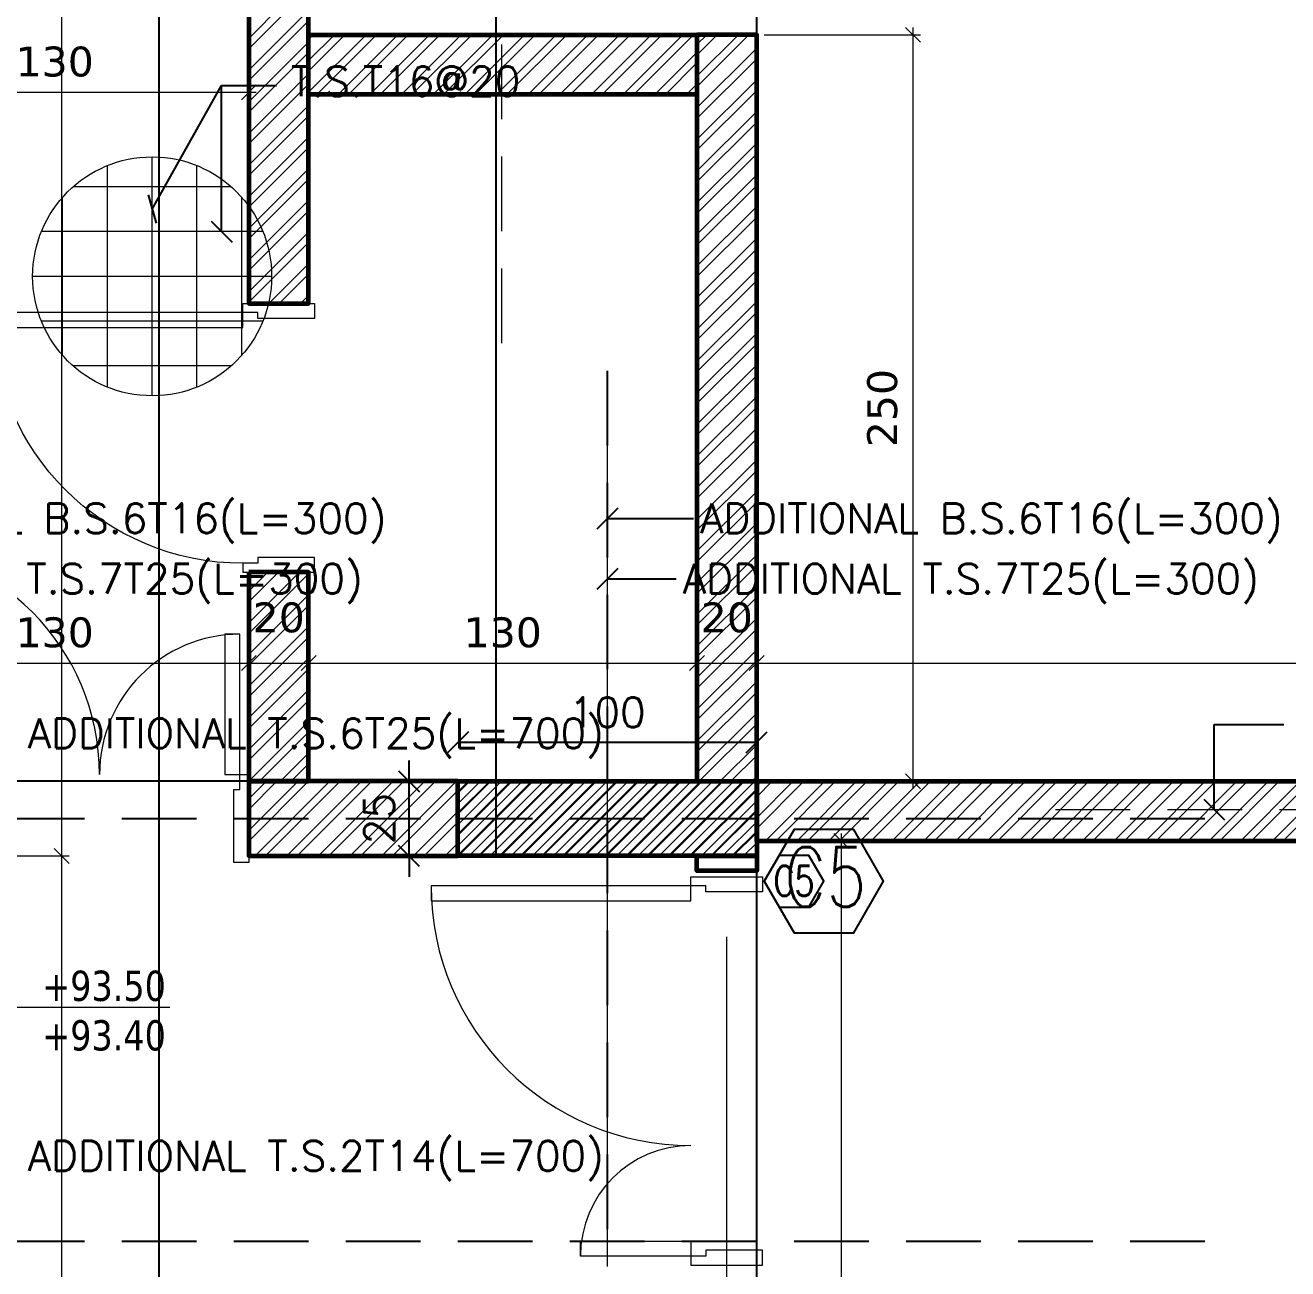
# Model space of a CAD drawing. Header units: inches. Extents: x -48 to 777, y -156 to 510.
# Drawn here: x 597.728 to 601.955, y 146.926 to 151.09 of the extents above; entities that cross this region are included whole.
import ezdxf
from ezdxf.enums import TextEntityAlignment as Align

# ---------------------------------------------------------------- set-up
doc = ezdxf.new("R2010")
doc.units = ezdxf.units.IN
doc.header["$MEASUREMENT"] = 0
doc.set_wipeout_variables(frame=1)
for name, pattern in [('ACAD_ISO10W100', [18, 12, -3, 0, -3]), ('HIDDEN', [0.375, 0.25, -0.125]), ('NUHA', [1.45, 0.75, -0.25, 0.2, -0.25])]:
    doc.linetypes.add(name, pattern=pattern)
doc.layers.get('Defpoints').update_dxf_attribs({"lineweight": 5})
for name, color, linetype, lineweight in [('A-AXIS ST', 251, 'ACAD_ISO10W100', 5), ('A-DIM', 9, 'Continuous', 5), ('A-DOORS', 38, 'Continuous', 20), ('A-LEVELS', 139, 'Continuous', 20), ('A-LIMIT LOT', 235, 'ACAD_ISO10W100', 20), ('A-PILLARS', 1, 'Continuous', 60), ('A-SIGNS1', 20, 'Continuous', 15), ('A-SIGNS2', 30, 'Continuous', 15), ('A-TEXT', 50, 'Continuous', 15), ('A-WALLS', 7, 'Continuous', 60), ('H-PILLARS', 61, 'Continuous', 5), ('H-WALLS', 51, 'Continuous', 5), ('str-col-dimension', 6, 'Continuous', 50), ('str-raft-bottom', 1, 'Continuous', 5), ('str-raft-top', 1, 'Continuous', 5)]:
    doc.layers.add(name, color=color, linetype=linetype, lineweight=lineweight)
doc.layers.add('HH-DARK GREY', color=7, linetype='Continuous', lineweight=5, true_color=0x404040)
for name, color, linetype in [('pts pc', 7, 'Continuous'), ('Str-Axes', 8, 'Continuous'), ('str-col-hatch', 8, 'Continuous'), ('str-COL-TAG-100', 1, 'Continuous'), ('str-COL-TAG-50', 7, 'Continuous'), ('str-columns', 3, 'Continuous'), ('str-slab-bottom-reinf.', 1, 'Continuous'), ('str-slab-top', 1, 'Continuous'), ('str-walls', 5, 'Continuous')]:
    doc.layers.add(name, color=color, linetype=linetype)
doc.styles.add('ROMAN', font='ROMANS.SHX')
doc.styles.add('ROMAND', font='verdana.ttf')
doc.styles.add('ROMANS', font='romans__.ttf', dxfattribs={"height": 0.14})
doc.dimstyles.new('M-1.50', dxfattribs={"dimtxt": 0.1, "dimasz": 0.05, "dimexe": 0.025, "dimexo": 0.025, "dimgap": 0.05, "dimtad": 1, "dimlfac": 100, "dimrnd": 0.5, "dimzin": 9, "dimdsep": 46, "dimtxsty": 'ROMAND', "dimblk": 'OBLIQUE', "dimcen": 1, "dimdle": 0.025, "dimclrd": 256, "dimclre": 256, "dimclrt": 2, "dimadec": 0, "dimazin": 0, "dimtfac": 0.666667, "dimtmove": 2, "dimatfit": 3, "dimfxl": 0.04, "dimtolj": 1, "dimtzin": 5, "dimlwd": -1, "dimlwe": -1, "dimarcsym": 0})
doc.dimstyles.new('structure', dxfattribs={"dimtxt": 0.1, "dimasz": 0.07, "dimexe": 0.18, "dimexo": 1, "dimgap": 0.05, "dimtad": 1, "dimdec": 1, "dimlfac": 100, "dimrnd": 0.5, "dimdsep": 46, "dimtxsty": 'ROMAN', "dimblk1": 'OBLIQUE', "dimblk2": 'OBLIQUE', "dimsah": 1, "dimcen": 0.009, "dimse1": 1, "dimse2": 1, "dimclrd": 4, "dimclre": 9, "dimclrt": 1, "dimadec": 0, "dimazin": 0, "dimtfac": 0.066667, "dimtdec": 1, "dimtix": 1, "dimtmove": 2, "dimatfit": 3, "dimldrblk": 'OBLIQUE', "dimfxl": 0.18, "dimtolj": 1, "dimarcsym": 0})

# ---------------------------------------------------------------- blocks, each defined once
blk = doc.blocks.new('LOT 688  TOPOGRAPHIC PLAN')
at = {"layer": 'A-LEVELS', "linetype": 'Continuous'}
blk.add_lwpolyline([(-315992.89106, -27910.43137), (-315991.66476, -27909.84763), (-315991.00958, -27909.60551), (-315990.33388, -27909.42882), (-315989.65288, -27909.35354), (-315988.98183, -27909.41563), (-315988.31614, -27909.56079), (-315987.97166, -27909.58652), (-315987.6217, -27909.573), (-315986.92076, -27909.43586), (-315986.24408, -27909.1647), (-315985.62245, -27908.77482), (-315985.08664, -27908.28156), (-315984.66214, -27907.70748), (-315983.99229, -27907.54002), (-315982.70884, -27907.13172), (-315981.3889, -27906.79452), (-315980.05951, -27906.48626), (-315978.74737, -27906.12897), (-315978.10784, -27905.9037), (-315977.48306, -27905.63696)], dxfattribs=at)
at = {"layer": 'pts pc', "linetype": 'Continuous'}
for points in [[(-315977.39512, -27906.34576), (-315978.1059, -27907.04896)], [(-315977.39891, -27907.05275), (-315978.10211, -27906.34197)]]:
    blk.add_lwpolyline(points, dxfattribs=at)
at = {"linetype": 'Continuous'}
blk.add_wipeout([(-315996.80172, -27893.57917), (-315969.32038, -27896.23659), (-315969.32038, -27930.53073), (-315964.08799, -27936.87852), (-315964.6636, -27941.43051), (-315970.22923, -27937.16678), (-315985.1164, -27950.2257)], dxfattribs=at).dxf.layer = 'A-LIMIT LOT'
blk = doc.blocks.new('*U33')
for points in [[(1220, 870), (1220, 0), (1270, 0), (1270, 870)], [(80, 370), (80, 0), (30, 0), (30, 370)], [(30, 0), (0, 0), (0, -240), (50, -240), (50, -50), (30, -50), (30, 0)], [(1270, 0), (1300, 0), (1300, -240), (1250, -240), (1250, -50), (1270, -50), (1270, 0)]]:
    blk.add_lwpolyline(points, close=True)
for centre, radius, start, end in [((1270, 0), 870, 90, 180), ((30, 0), 370, 0, 90)]:
    blk.add_arc(centre, radius, start, end)
blk = doc.blocks.new('_Oblique')
at = {"color": 0, "linetype": 'ByBlock', "lineweight": -2}
blk.add_line((-0.5, -0.5), (0.5, 0.5), dxfattribs=at)
blk = doc.blocks.new('*D1106')
at = {"layer": 'A-DIM', "transparency": 16777216}
for p, q in [((597.1518, 148.9544), (598.5018, 148.9544)), ((597.1768, 148.5834), (597.1768, 148.9794)), ((598.4768, 148.5834), (598.4768, 148.9794))]:
    blk.add_line(p, q, dxfattribs=at)
at = {"layer": 'Defpoints', "color": 0, "transparency": 16777216}
for p in [(598.4768, 148.9544), (597.1768, 148.5584), (598.4768, 148.5584)]:
    blk.add_point(p, dxfattribs=at)
at = {"layer": 'A-DIM', "transparency": 16777216, "xscale": 0.05, "yscale": 0.05, "zscale": 0.05, "rotation": 180}
blk.add_blockref('_Oblique', (597.1768, 148.9544), dxfattribs=at)
at = {"layer": 'A-DIM', "transparency": 16777216, "xscale": 0.05, "yscale": 0.05, "zscale": 0.05}
blk.add_blockref('_Oblique', (598.4768, 148.9544), dxfattribs=at)
at = {"layer": 'A-DIM', "color": 2, "transparency": 16777216, "insert": (597.8268, 149.0565), "char_height": 0.1, "attachment_point": 5, "style": 'ROMAND'}
blk.add_mtext('\\A1;130', dxfattribs=at)
blk = doc.blocks.new('*D1107')
at = {"layer": 'A-DIM', "transparency": 16777216}
for p, q in [((598.4518, 148.9544), (598.7017, 148.9544)), ((598.4768, 148.5834), (598.4768, 148.9794)), ((598.6767, 148.5834), (598.6767, 148.9794))]:
    blk.add_line(p, q, dxfattribs=at)
at = {"layer": 'Defpoints', "color": 0, "transparency": 16777216}
for p in [(598.6767, 148.9544), (598.4768, 148.5584), (598.6767, 148.5584)]:
    blk.add_point(p, dxfattribs=at)
at = {"layer": 'A-DIM', "transparency": 16777216, "xscale": 0.05, "yscale": 0.05, "zscale": 0.05, "rotation": 180}
blk.add_blockref('_Oblique', (598.4768, 148.9544), dxfattribs=at)
at = {"layer": 'A-DIM', "transparency": 16777216, "xscale": 0.05, "yscale": 0.05, "zscale": 0.05}
blk.add_blockref('_Oblique', (598.6767, 148.9544), dxfattribs=at)
at = {"layer": 'A-DIM', "color": 2, "transparency": 16777216, "insert": (598.5768, 149.1065), "char_height": 0.1, "attachment_point": 5, "style": 'ROMAND'}
blk.add_mtext('\\A1;20', dxfattribs=at)
blk = doc.blocks.new('*D1108')
at = {"layer": 'A-DIM', "transparency": 16777216}
for p, q in [((598.6517, 148.9544), (600.0018, 148.9544)), ((598.6767, 148.5834), (598.6767, 148.9794)), ((599.9768, 148.5834), (599.9768, 148.9794))]:
    blk.add_line(p, q, dxfattribs=at)
at = {"layer": 'Defpoints', "color": 0, "transparency": 16777216}
for p in [(599.9768, 148.9544), (598.6767, 148.5584), (599.9768, 148.5584)]:
    blk.add_point(p, dxfattribs=at)
at = {"layer": 'A-DIM', "transparency": 16777216, "xscale": 0.05, "yscale": 0.05, "zscale": 0.05, "rotation": 180}
blk.add_blockref('_Oblique', (598.6767, 148.9544), dxfattribs=at)
at = {"layer": 'A-DIM', "transparency": 16777216, "xscale": 0.05, "yscale": 0.05, "zscale": 0.05}
blk.add_blockref('_Oblique', (599.9768, 148.9544), dxfattribs=at)
at = {"layer": 'A-DIM', "color": 2, "transparency": 16777216, "insert": (599.3268, 149.0565), "char_height": 0.1, "attachment_point": 5, "style": 'ROMAND'}
blk.add_mtext('\\A1;130', dxfattribs=at)
blk = doc.blocks.new('*D1109')
at = {"layer": 'A-DIM', "transparency": 16777216}
for p, q in [((599.9518, 148.9544), (600.2018, 148.9544)), ((599.9768, 148.5834), (599.9768, 148.9794)), ((600.1768, 148.5834), (600.1768, 148.9794))]:
    blk.add_line(p, q, dxfattribs=at)
at = {"layer": 'Defpoints', "color": 0, "transparency": 16777216}
for p in [(600.1768, 148.9544), (599.9768, 148.5584), (600.1768, 148.5584)]:
    blk.add_point(p, dxfattribs=at)
at = {"layer": 'A-DIM', "transparency": 16777216, "xscale": 0.05, "yscale": 0.05, "zscale": 0.05, "rotation": 180}
blk.add_blockref('_Oblique', (599.9768, 148.9544), dxfattribs=at)
at = {"layer": 'A-DIM', "transparency": 16777216, "xscale": 0.05, "yscale": 0.05, "zscale": 0.05}
blk.add_blockref('_Oblique', (600.1768, 148.9544), dxfattribs=at)
at = {"layer": 'A-DIM', "color": 2, "transparency": 16777216, "insert": (600.0768, 149.1065), "char_height": 0.1, "attachment_point": 5, "style": 'ROMAND'}
blk.add_mtext('\\A1;20', dxfattribs=at)
blk = doc.blocks.new('*D1110')
at = {"layer": 'A-DIM', "transparency": 16777216}
for p, q in [((600.1518, 148.9544), (605.2018, 148.9544)), ((600.1768, 148.5834), (600.1768, 148.9794)), ((605.1768, 148.6415), (605.1768, 148.9794))]:
    blk.add_line(p, q, dxfattribs=at)
at = {"layer": 'Defpoints', "color": 0, "transparency": 16777216}
for p in [(605.1768, 148.9544), (605.1768, 148.6165), (600.1768, 148.5584)]:
    blk.add_point(p, dxfattribs=at)
at = {"layer": 'A-DIM', "transparency": 16777216, "xscale": 0.05, "yscale": 0.05, "zscale": 0.05, "rotation": 180}
blk.add_blockref('_Oblique', (600.1768, 148.9544), dxfattribs=at)
at = {"layer": 'A-DIM', "transparency": 16777216, "xscale": 0.05, "yscale": 0.05, "zscale": 0.05}
blk.add_blockref('_Oblique', (605.1768, 148.9544), dxfattribs=at)
at = {"layer": 'A-DIM', "color": 2, "transparency": 16777216, "insert": (602.6768, 149.0565), "char_height": 0.1, "attachment_point": 5, "style": 'ROMAND'}
blk.add_mtext('\\A1;500', dxfattribs=at)
blk = doc.blocks.new('*D1133')
at = {"layer": 'A-DIM', "transparency": 16777216}
for p, q in [((600.2018, 151.0584), (600.7248, 151.0584)), ((600.6998, 151.0834), (600.6998, 148.5334)), ((600.2018, 148.5584), (600.7248, 148.5584))]:
    blk.add_line(p, q, dxfattribs=at)
at = {"layer": 'Defpoints', "color": 0, "transparency": 16777216}
for p in [(600.1768, 151.0584), (600.1768, 148.5584), (600.6998, 148.5584)]:
    blk.add_point(p, dxfattribs=at)
at = {"layer": 'A-DIM', "transparency": 16777216, "xscale": 0.05, "yscale": 0.05, "zscale": 0.05}
for p, rotation in [((600.6998, 151.0584), 90), ((600.6998, 148.5584), 270)]:
    blk.add_blockref('_Oblique', p, dxfattribs=dict(at, rotation=rotation))
at = {"layer": 'A-DIM', "color": 2, "transparency": 16777216, "insert": (600.5977, 149.8084), "char_height": 0.1, "attachment_point": 5, "rotation": 90, "style": 'ROMAND'}
blk.add_mtext('\\A1;250', dxfattribs=at)
blk = doc.blocks.new('*D1134')
at = {"layer": 'A-DIM', "transparency": 16777216}
for p, q in [((600.9917, 148.3585), (600.4351, 148.3585)), ((600.4601, 148.3835), (600.4601, 143.6319)), ((600.2018, 143.6569), (600.4851, 143.6569))]:
    blk.add_line(p, q, dxfattribs=at)
at = {"layer": 'Defpoints', "color": 0, "transparency": 16777216}
for p in [(601.0167, 148.3585), (600.1768, 143.6569), (600.4601, 143.6569)]:
    blk.add_point(p, dxfattribs=at)
at = {"layer": 'A-DIM', "transparency": 16777216, "xscale": 0.05, "yscale": 0.05, "zscale": 0.05}
for p, rotation in [((600.4601, 148.3585), 90), ((600.4601, 143.6569), 270)]:
    blk.add_blockref('_Oblique', p, dxfattribs=dict(at, rotation=rotation))
at = {"layer": 'A-DIM', "color": 2, "transparency": 16777216, "insert": (600.358, 146.0077), "char_height": 0.1, "attachment_point": 5, "rotation": 90, "style": 'ROMAND'}
blk.add_mtext('\\A1;470', dxfattribs=at)
blk = doc.blocks.new('*D1135')
at = {"layer": 'A-DIM', "transparency": 16777216}
for p, q in [((597.2018, 148.3084), (597.8754, 148.3084)), ((597.8504, 143.8334), (597.8504, 148.3334)), ((597.6018, 143.8584), (597.8754, 143.8584))]:
    blk.add_line(p, q, dxfattribs=at)
at = {"layer": 'Defpoints', "color": 0, "transparency": 16777216}
for p in [(597.1768, 148.3084), (597.8504, 148.3084), (597.5768, 143.8584)]:
    blk.add_point(p, dxfattribs=at)
at = {"layer": 'A-DIM', "transparency": 16777216, "xscale": 0.05, "yscale": 0.05, "zscale": 0.05}
for p, rotation in [((597.8504, 148.3084), 90), ((597.8504, 143.8584), 270)]:
    blk.add_blockref('_Oblique', p, dxfattribs=dict(at, rotation=rotation))
at = {"layer": 'A-DIM', "color": 2, "transparency": 16777216, "insert": (597.7494, 146.0834), "char_height": 0.1, "attachment_point": 5, "rotation": 90, "style": 'ROMAND'}
blk.add_mtext('\\A1;445', dxfattribs=at)
blk = doc.blocks.new('*D1136')
at = {"layer": 'A-DIM', "transparency": 16777216}
for p, q in [((597.8504, 148.2834), (597.8504, 155.0834)), ((597.2018, 155.0584), (597.8754, 155.0584)), ((597.2018, 148.3084), (597.8754, 148.3084))]:
    blk.add_line(p, q, dxfattribs=at)
at = {"layer": 'Defpoints', "color": 0, "transparency": 16777216}
for p in [(597.1768, 155.0584), (597.8504, 155.0584), (597.1768, 148.3084)]:
    blk.add_point(p, dxfattribs=at)
at = {"layer": 'A-DIM', "transparency": 16777216, "xscale": 0.05, "yscale": 0.05, "zscale": 0.05}
for p, rotation in [((597.8504, 155.0584), 90), ((597.8504, 148.3084), 270)]:
    blk.add_blockref('_Oblique', p, dxfattribs=dict(at, rotation=rotation))
at = {"layer": 'A-DIM', "color": 2, "transparency": 16777216, "insert": (597.7485, 151.6834), "char_height": 0.1, "attachment_point": 5, "rotation": 90, "style": 'ROMAND'}
blk.add_mtext('\\A1;675', dxfattribs=at)
blk = doc.blocks.new('*D1154')
at = {"layer": 'A-DIM', "transparency": 16777216}
for p, q in [((597.1768, 150.3334), (597.1768, 150.8909)), ((598.4768, 150.7833), (598.4768, 150.8909)), ((597.1518, 150.8659), (598.5018, 150.8659))]:
    blk.add_line(p, q, dxfattribs=at)
at = {"layer": 'Defpoints', "color": 0, "transparency": 16777216}
for p in [(598.4768, 150.8659), (598.4768, 150.7583), (597.1768, 150.3084)]:
    blk.add_point(p, dxfattribs=at)
at = {"layer": 'A-DIM', "transparency": 16777216, "xscale": 0.05, "yscale": 0.05, "zscale": 0.05, "rotation": 180}
blk.add_blockref('_Oblique', (597.1768, 150.8659), dxfattribs=at)
at = {"layer": 'A-DIM', "transparency": 16777216, "xscale": 0.05, "yscale": 0.05, "zscale": 0.05}
blk.add_blockref('_Oblique', (598.4768, 150.8659), dxfattribs=at)
at = {"layer": 'A-DIM', "color": 2, "transparency": 16777216, "insert": (597.8268, 150.968), "char_height": 0.1, "attachment_point": 5, "style": 'ROMAND'}
blk.add_mtext('\\A1;130', dxfattribs=at)
blk = doc.blocks.new('*D1150')
at = {"layer": 'A-DIM', "transparency": 16777216}
for p, q in [((605.1768, 147.3334), (605.1768, 146.7267)), ((600.1768, 146.8934), (600.1768, 146.7267)), ((605.2018, 146.7517), (600.1518, 146.7517))]:
    blk.add_line(p, q, dxfattribs=at)
at = {"layer": 'Defpoints', "color": 0, "transparency": 16777216}
for p in [(605.1768, 147.3584), (600.1768, 146.9184), (600.1768, 146.7517)]:
    blk.add_point(p, dxfattribs=at)
at = {"layer": 'A-DIM', "transparency": 16777216, "xscale": 0.05, "yscale": 0.05, "zscale": 0.05, "rotation": 180}
blk.add_blockref('_Oblique', (600.1768, 146.7517), dxfattribs=at)
at = {"layer": 'A-DIM', "transparency": 16777216, "xscale": 0.05, "yscale": 0.05, "zscale": 0.05}
blk.add_blockref('_Oblique', (605.1768, 146.7517), dxfattribs=at)
at = {"layer": 'A-DIM', "color": 2, "transparency": 16777216, "insert": (602.6768, 146.8537), "char_height": 0.1, "attachment_point": 5, "style": 'ROMAND'}
blk.add_mtext('\\A1;500', dxfattribs=at)
blk = doc.blocks.new('*U1091')
for points in [[(-70, -160), (-100, -160), (-100, 80), (-50, 80), (-50, -110), (-70, -110), (-70, -160)], [(770, -160), (800, -160), (800, 80), (750, 80), (750, -110), (770, -110), (770, -160)], [(720, -1000), (720, -160), (770, -160), (770, -1000)]]:
    blk.add_lwpolyline(points, close=True)
blk.add_arc((770, -160), 840, 180, 270)
blk = doc.blocks.new('*U1093')
for points in [[(80, 770), (80, 0), (30, 0), (30, 770)], [(1220, 470), (1220, 0), (1270, 0), (1270, 470)], [(30, 0), (0, 0), (0, -295), (50, -295), (50, -50), (30, -50), (30, 0)], [(1270, 0), (1300, 0), (1300, -295), (1250, -295), (1250, -50), (1270, -50), (1270, 0)]]:
    blk.add_lwpolyline(points, close=True)
for centre, radius, start, end in [((30, 0), 770, 0, 90), ((1270, 0), 470, 90, 180)]:
    blk.add_arc(centre, radius, start, end)
blk = doc.blocks.new('GXFHGCGFCD')
at = {"layer": 'A-SIGNS1', "linetype": 'NUHA'}
h = blk.add_hatch(color=256, dxfattribs=at)
h.paths.add_polyline_path([(90.3819, 61.3301), (90.3819, 61.1701), (90.5419, 61.1701, 0.414214)])
h.paths.add_polyline_path([(90.3819, 61.1701), (90.2219, 61.1701, 0.414214), (90.3819, 61.0101)])
at = {"layer": 'A-SIGNS1'}
for p, q in [((90.3819, 60.9141), (90.3819, 61.4261)), ((90.1259, 61.1701), (91.7898, 61.1701))]:
    blk.add_line(p, q, dxfattribs=at)
blk.add_circle((90.3819, 61.1701), 0.16, dxfattribs=at)
blk = doc.blocks.new('DGXFHXFGDFD')
at = {"layer": 'A-SIGNS1'}
blk.add_blockref('GXFHGCGFCD', (0, 0), dxfattribs=at)
at = {"layer": 'A-SIGNS2', "linetype": 'NUHA', "style": 'ROMANS'}
for s, p in [('F.L.', (90.5835, 61.2031)), ('C.L.', (90.5835, 60.9413))]:
    blk.add_text(s, height=0.16, dxfattribs=at).set_placement(p)
at = {"layer": 'A-SIGNS2', "style": 'ROMANS', "width": 0.910135, "flags": 4}
for tag, p, p2 in [('NIV.FINI', (91.1159, 61.2031), (91.7898, 61.2031)), ('NIV.BETON', (91.1159, 60.9413), (91.7898, 60.9413))]:
    blk.add_attdef(tag, text='', height=0.16, dxfattribs=at).set_placement(p, p2, align=Align.FIT)
blk = doc.blocks.new('AXIS')
at = {"layer": 'A-AXIS ST', "ltscale": 0.1}
for p, q in [((642.66853, 296.91777), (642.66853, 336.01919)), ((644.66853, 296.91777), (644.66853, 336.01919)), ((657.61853, 323.76934), (627.81853, 323.76934))]:
    blk.add_line(p, q, dxfattribs=at)
blk = doc.blocks.new('tags')
at = {"layer": 'str-COL-TAG-100', "color": 2}
blk.add_lwpolyline([(0.125, -0.2616), (0.325, -0.2616), (0.425, -0.0884), (0.325, 0.0848), (0.125, 0.0848), (0.025, -0.0884)], close=True, dxfattribs=at)
at = {"layer": 'str-COL-TAG-50', "color": 2}
blk.add_lwpolyline([(0.075, -0.175), (0.175, -0.175), (0.225, -0.0884), (0.175, -0.0018), (0.075, -0.0018), (0.025, -0.0884)], close=True, dxfattribs=at)
at = {"layer": 'str-COL-TAG-100', "color": 1, "style": 'ROMANS', "width": 0.699426}
blk.add_attdef('NUMBER', text='', height=0.2, dxfattribs=at).set_placement((0.0918, -0.1741), (0.3679, -0.1741), align=Align.FIT)
at = {"layer": 'str-COL-TAG-50', "color": 1, "style": 'ROMANS', "width": 0.697102}
blk.add_attdef('NUMBER', text='', height=0.1, dxfattribs=at).set_placement((0.0562, -0.1375), (0.1938, -0.1375), align=Align.FIT)
blk = doc.blocks.new('*D1866')
at = {"layer": 'Defpoints', "color": 0, "transparency": 16777216}
for p in [(599.0131, 148.5584), (599.1768, 148.5584), (599.1768, 148.3084)]:
    blk.add_point(p, dxfattribs=at)
at = {"layer": 'str-col-dimension', "color": 4, "lineweight": -2, "transparency": 16777216}
for p, q in [((599.0131, 148.5584), (599.0131, 148.6284)), ((599.0131, 148.3084), (599.0131, 148.5584)), ((599.0131, 148.3084), (599.0131, 148.2384))]:
    blk.add_line(p, q, dxfattribs=at)
at = {"layer": 'str-col-dimension', "color": 4, "lineweight": -2, "transparency": 16777216, "xscale": 0.07, "yscale": 0.07, "zscale": 0.07}
for p, rotation in [((599.0131, 148.5584), 270), ((599.0131, 148.3084), 90)]:
    blk.add_blockref('_Oblique', p, dxfattribs=dict(at, rotation=rotation))
at = {"layer": 'str-col-dimension', "color": 1, "transparency": 16777216, "insert": (598.9131, 148.4334), "char_height": 0.1, "attachment_point": 5, "rotation": 90, "style": 'ROMAN'}
blk.add_mtext('\\A1;25', dxfattribs=at)
blk = doc.blocks.new('*D1867')
at = {"layer": 'Defpoints', "color": 0, "transparency": 16777216}
for p in [(600.1768, 148.6892), (599.1768, 148.5584), (600.1768, 148.5584)]:
    blk.add_point(p, dxfattribs=at)
at = {"layer": 'str-col-dimension', "color": 4, "lineweight": -2, "transparency": 16777216}
blk.add_line((599.1768, 148.6892), (600.1768, 148.6892), dxfattribs=at)
at = {"layer": 'str-col-dimension', "color": 4, "lineweight": -2, "transparency": 16777216, "xscale": 0.07, "yscale": 0.07, "zscale": 0.07, "rotation": 180}
blk.add_blockref('_Oblique', (599.1768, 148.6892), dxfattribs=at)
at = {"layer": 'str-col-dimension', "color": 4, "lineweight": -2, "transparency": 16777216, "xscale": 0.07, "yscale": 0.07, "zscale": 0.07}
blk.add_blockref('_Oblique', (600.1768, 148.6892), dxfattribs=at)
at = {"layer": 'str-col-dimension', "color": 1, "transparency": 16777216, "insert": (599.6768, 148.7892), "char_height": 0.1, "attachment_point": 5, "style": 'ROMAN'}
blk.add_mtext('\\A1;100', dxfattribs=at)

msp = doc.modelspace()

# ---------------------------------------------------------------- block references
at = {"layer": 'A-TEXT'}
msp.add_blockref('LOT 688  TOPOGRAPHIC PLAN', (316579.44716, 28057.10823), dxfattribs=at)

# ---------------------------------------------------------------- next in the draw order: hatches: boundary and pattern name
at = {"layer": 'H-PILLARS'}
h = msp.add_hatch(dxfattribs=at)
h.set_pattern_fill('ANSI31', color=256, scale=0.2, angle=90)
h.set_pattern_definition([(135, (-143.491753, -175.210882), (-0.0176776695, -0.0176776695), [])])
edge = h.paths.add_edge_path()
edge.add_line((600.92678, 129.60688), (600.92678, 129.15688))
edge.add_arc((604.37678, 129.15688), 3.45, 180, 270)
edge.add_line((604.37678, 125.70688), (610.77962, 125.70688))
edge.add_line((610.77962, 125.70688), (610.07678, 126.55955))
edge.add_line((610.07678, 126.55955), (610.07678, 160.87647))
edge.add_line((610.07678, 160.87647), (609.87678, 160.89581))
edge.add_line((609.87678, 160.89581), (609.87678, 126.48774))
edge.add_line((609.87678, 126.48774), (610.35557, 125.90688))
edge.add_line((610.35557, 125.90688), (604.37678, 125.90688))
edge.add_arc((604.37678, 129.15688), 3.25, 180, 270, ccw=False)
edge.add_line((601.12678, 129.15688), (601.12678, 129.60688))
edge.add_line((601.12678, 129.60688), (600.92678, 129.60688))
h = msp.add_hatch(dxfattribs=at)
h.set_pattern_fill('ANSI31', color=256, scale=0.2)
h.set_pattern_definition([(45, (54.008247, -175.21929), (-0.0176776695, 0.0176776695), [])])
h.paths.add_polyline_path([(600.17678, 148.55845), (600.17678, 148.30845), (599.17678, 148.30845), (599.17678, 148.55845)])
at = {"layer": 'H-WALLS'}
h = msp.add_hatch(dxfattribs=at)
h.set_pattern_fill('ANSI32', color=256, scale=0.2)
h.set_pattern_definition([(45, (-244.83175, -174.235674), (-0.0530330086, 0.0530330086), []), (45, (-244.7964, -174.235674), (-0.0530330086, 0.0530330086), [])])
h.paths.add_polyline_path([(598.47676, 151.15846), (598.47678, 150.15844), (598.67674, 150.15844), (598.67672, 151.15846)])
h = msp.add_hatch(dxfattribs=at)
h.set_pattern_fill('ANSI32', color=256, scale=0.2)
h.paths.add_polyline_path([(598.67674, 151.05846), (599.97682, 151.05844), (599.97682, 150.85844), (598.67674, 150.85846)])
h = msp.add_hatch(dxfattribs=at)
h.set_pattern_fill('ANSI32', color=256, scale=0.2)
h.set_pattern_definition([(45, (-243.33171, -175.2109), (-0.0530330086, 0.0530330086), []), (45, (-243.29636, -175.2109), (-0.0530330086, 0.0530330086), [])])
h.paths.add_polyline_path([(599.97682, 151.05844), (599.97682, 148.55843), (600.17678, 148.55843), (600.17678, 151.05844)])
h = msp.add_hatch(dxfattribs=at)
h.set_pattern_fill('ANSI32', color=256, scale=0.2)
h.set_pattern_definition([(45, (-244.83175, -176.935674), (-0.0530330086, 0.0530330086), []), (45, (-244.7964, -176.935674), (-0.0530330086, 0.0530330086), [])])
h.paths.add_polyline_path([(598.4768, 149.25844), (598.47678, 148.55845), (598.67674, 148.55845), (598.67676, 149.25844)])
h = msp.add_hatch(dxfattribs=at)
h.set_pattern_fill('ANSI32', color=256, scale=0.2)
h.set_pattern_definition([(45, (-242.730005, -175.21088), (-0.0530330086, 0.0530330086), []), (45, (-242.69465, -175.21088), (-0.0530330086, 0.0530330086), [])])
h.paths.add_polyline_path([(599.17678, 148.55845), (598.47678, 148.55845), (598.47678, 148.30845), (599.17678, 148.30845)])
h = msp.add_hatch(dxfattribs=at)
h.set_pattern_fill('ANSI32', color=256, scale=0.2)
h.set_pattern_definition([(45, (-242.49175, -177.16084), (-0.0530330086, 0.0530330086), []), (45, (-242.4564, -177.16084), (-0.0530330086, 0.0530330086), [])])
h.paths.add_polyline_path([(600.17678, 148.55843), (605.17678, 148.55845), (605.17678, 148.35849), (600.17678, 148.35847)])
at = {"layer": 'HH-DARK GREY'}
h = msp.add_hatch(dxfattribs=at)
h.set_pattern_fill('EARTH', color=256, scale=2)
h.set_pattern_definition([(0, (-242.49175, -174.7109), (0.5, 0.5), [0.5, -0.5]), (0, (-242.49175, -174.5234), (0.5, 0.5), [0.5, -0.5]), (0, (-242.49175, -174.3359), (0.5, 0.5), [0.5, -0.5]), (90, (-242.42925, -174.2734), (-0.5, 0.5), [0.5, -0.5]), (90, (-242.24175, -174.2734), (-0.5, 0.5), [0.5, -0.5]), (90, (-242.05425, -174.2734), (-0.5, 0.5), [0.5, -0.5])])
edge = h.paths.add_edge_path()
edge.add_line((589.47678, 155.05845), (589.47678, 148.30845))
edge.add_line((589.47678, 148.30845), (589.97678, 148.30845))
edge.add_line((589.97678, 148.30845), (589.97678, 143.05688))
edge.add_line((589.97678, 143.05688), (592.77678, 143.05688))
edge.add_line((592.77678, 143.05688), (592.77678, 129.60688))
edge.add_line((592.77678, 129.60688), (597.22678, 129.60688))
edge.add_line((597.22678, 129.60688), (597.22678, 125.90688))
edge.add_line((597.22678, 125.90688), (590.66159, 125.90688))
edge.add_line((590.66159, 125.90688), (582.9059, 163.50387))
edge.add_line((582.9059, 163.50387), (609.87678, 160.89581))
edge.add_line((609.87678, 160.89581), (609.87678, 126.48774))
edge.add_line((609.87678, 126.48774), (610.35557, 125.90688))
edge.add_line((610.35557, 125.90688), (604.37678, 125.90688))
edge.add_arc((604.37678, 129.15688), 3.25, 180, 270, ccw=False)
edge.add_line((601.12678, 129.15688), (601.12678, 129.60688))
edge.add_line((601.12678, 129.60688), (605.57678, 129.60688))
edge.add_line((605.57678, 129.60688), (605.57678, 143.05688))
edge.add_line((605.57678, 143.05688), (607.12678, 143.05688))
edge.add_line((607.12678, 143.05688), (607.12678, 147.60861))
edge.add_line((607.12678, 147.60861), (605.42678, 147.60861))
edge.add_line((605.42678, 147.60861), (605.4268, 154.90849))
edge.add_line((605.4268, 154.90849), (603.57164, 154.90845))
edge.add_line((603.57164, 154.90845), (603.57158, 155.05832))
edge.add_line((603.57158, 155.05832), (589.47678, 155.05853))
edge.add_line((589.47678, 155.05853), (589.47678, 154.98002))
edge.add_line((589.47678, 154.98002), (589.47678, 155.05845))
at = {"layer": 'str-col-hatch'}
h = msp.add_hatch(dxfattribs=at)
h.set_pattern_fill('ANSI31', color=256, scale=0.4)
h.set_pattern_definition([(45, (-96.20302, 97.5992), (-0.035355339, 0.035355339), [])])
h.paths.add_polyline_path([(599.17678, 148.55845), (599.17678, 148.30845), (600.17678, 148.30845), (600.17678, 148.55845)])
at = {"layer": 'str-walls'}
h = msp.add_hatch(dxfattribs=at)
h.set_pattern_fill('ANSI31', color=8, scale=0.4)
h.set_pattern_definition([(45, (4e-09, -99), (-0.035355339, 0.035355339), [])])
edge = h.paths.add_edge_path()
edge.add_line((600.92678, 129.60688), (600.92678, 129.15688))
edge.add_arc((604.37678, 129.15688), 3.45, 180, 270)
edge.add_line((604.37678, 125.70688), (610.77962, 125.70688))
edge.add_line((610.77962, 125.70688), (610.07678, 126.55955))
edge.add_line((610.07678, 126.55955), (610.07678, 160.87647))
edge.add_line((610.07678, 160.87647), (609.87678, 160.89581))
edge.add_line((609.87678, 160.89581), (609.87678, 126.48774))
edge.add_line((609.87678, 126.48774), (610.35557, 125.90688))
edge.add_line((610.35557, 125.90688), (604.37678, 125.90688))
edge.add_arc((604.37678, 129.15688), 3.25, 180, 270, ccw=False)
edge.add_line((601.12678, 129.15688), (601.12678, 129.60688))
edge.add_line((601.12678, 129.60688), (600.92678, 129.60688))

# ---------------------------------------------------------------- next in the draw order: linework, layer by layer
at = {"layer": 'A-PILLARS'}
msp.add_lwpolyline([(600.17678, 148.55845), (600.17678, 148.30845), (599.17678, 148.30845), (599.17678, 148.55845)], close=True, dxfattribs=at)
at = {"layer": 'A-WALLS'}
for points in [[(598.47676, 151.15846), (598.47678, 150.15844), (598.67674, 150.15844), (598.67672, 151.15846)], [(598.67674, 151.05846), (599.97682, 151.05844), (599.97682, 150.85844), (598.67674, 150.85846)], [(599.97682, 151.05844), (599.97682, 148.55843), (600.17678, 148.55843), (600.17678, 151.05844)], [(598.4768, 149.25844), (598.47678, 148.55845), (598.67674, 148.55845), (598.67676, 149.25844)], [(599.17678, 148.55845), (598.47678, 148.55845), (598.47678, 148.30845), (599.17678, 148.30845)], [(600.17678, 148.55843), (605.17678, 148.55845), (605.17678, 148.35849), (600.17678, 148.35847)], [(599.97678, 148.30845), (600.17678, 148.30845), (600.17678, 148.25845), (599.97678, 148.25845)]]:
    msp.add_lwpolyline(points, close=True, dxfattribs=at)
at = {"layer": 'Str-Axes', "ltscale": 0.1}
for p, q in [((598.17678, 122.25688), (598.17678, 161.35831)), ((600.17678, 122.25688), (600.17678, 161.35831)), ((611.62657, 148.55845), (583.32678, 148.55845))]:
    msp.add_line(p, q, dxfattribs=at)
at = {"layer": 'str-columns'}
msp.add_lwpolyline([(600.17678, 148.30845), (600.17678, 148.55845), (599.17678, 148.55845), (599.17678, 148.30845)], close=True, dxfattribs=at)
at = {"layer": 'str-raft-bottom'}
for p, q in [((599.67678, 149.93345), (599.67678, 146.93345)), ((600.07678, 142.53767), (600.07678, 148.03767))]:
    msp.add_line(p, q, dxfattribs=at)
at = {"layer": 'str-raft-top', "linetype": 'HIDDEN'}
for p, q in [((599.32202, 154.02604), (599.32202, 150.02604)), ((601.17678, 148.46414), (604.17678, 148.46414))]:
    msp.add_line(p, q, dxfattribs=at)
at = {"layer": 'str-slab-bottom-reinf.'}
msp.add_line((599.30454, 148.30845), (599.30454, 155.04629), dxfattribs=at)
at = {"layer": 'str-slab-bottom-reinf.', "lineweight": 0}
for p, q in [((598.15305, 149.84945), (598.15305, 150.64957)), ((598.00305, 149.87863), (598.00305, 150.62039)), ((598.30305, 149.87863), (598.30305, 150.62039)), ((598.41772, 150.54951), (597.88838, 150.54951)), ((597.85305, 149.98484), (597.85305, 150.51418)), ((598.45305, 149.98484), (598.45305, 150.51418)), ((598.52393, 150.39951), (597.78217, 150.39951)), ((598.55311, 150.24951), (597.75298, 150.24951)), ((598.52393, 150.09951), (597.78217, 150.09951)), ((598.41772, 149.94951), (597.88838, 149.94951))]:
    msp.add_line(p, q, dxfattribs=at)
msp.add_circle((598.15305, 150.24951), 0.40006, dxfattribs=at)
at = {"layer": 'str-slab-top', "linetype": 'HIDDEN'}
for p, q in [((599.67678, 149.93344), (599.67678, 146.93344)), ((594.67678, 148.43345), (601.67678, 148.43345)), ((594.67678, 147.0183), (601.67678, 147.0183))]:
    msp.add_line(p, q, dxfattribs=at)

# ---------------------------------------------------------------- next in the draw order: block references
at = {"layer": 'A-DIM'}
msp.add_blockref('AXIS', (-44.49175, -175.21088), dxfattribs=at)
at = {"layer": 'A-DOORS', "yscale": 0.0009999999999906002, "zscale": 0.0009999999999906002}
for name, p, xscale, rotation in [('*U1091', (598.61678, 149.35844), -0.0009999999999906002, 269.9999988179391), ('*U1093', (597.17678, 148.58095), 0.0009999999999906002, 1.182060947397196e-06), ('*U33', (599.95678, 146.93845), 0.0009999999999906002, 90.0000011820609)]:
    msp.add_blockref(name, p, dxfattribs=dict(at, xscale=xscale, rotation=rotation))
at = {"layer": 'A-SIGNS1'}
ref = msp.add_blockref('DGXFHXFGDFD', (540.054, 109.04456), dxfattribs=dict(at, xscale=0.6336000000000013, yscale=0.6336000000000013, zscale=0.6336000000000013))
ref.add_attrib('NIV.FINI', '+93.50', dxfattribs={"layer": 'A-SIGNS2', "height": 0.101376, "style": 'ROMAND', "width": 0.797031}).set_placement((597.78501, 147.82287), (598.199, 147.82287), align=Align.FIT)
ref.add_attrib('NIV.BETON', '+93.40', dxfattribs={"layer": 'A-SIGNS2', "height": 0.101376, "style": 'ROMAND', "width": 0.797031}).set_placement((597.78501, 147.65699), (598.199, 147.65699), align=Align.FIT)
at = {"layer": 'str-columns'}
ref = msp.add_blockref('tags', (600.17678, 148.31229), dxfattribs=at)
ref.add_attrib('NUMBER', 'C5', dxfattribs={"layer": 'str-COL-TAG-50', "color": 1, "height": 0.1, "style": 'ROMANS', "width": 0.63631}).set_placement((600.23297, 148.17479), (600.37056, 148.17479), align=Align.FIT)
ref.add_attrib('NUMBER', 'C5', dxfattribs={"layer": 'str-COL-TAG-100', "color": 1, "height": 0.2, "style": 'ROMANS', "width": 0.638431}).set_placement((600.26862, 148.13824), (600.54471, 148.13824), align=Align.FIT)

# ---------------------------------------------------------------- next in the draw order: texts
at = {"layer": 'str-raft-bottom', "style": 'ROMAN'}
for p in [(596.98801, 149.38903), (599.98801, 149.38903)]:
    msp.add_text('ADDITIONAL B.S.6T16(L=300)', height=0.1, dxfattribs=at).set_placement(p)
at = {"layer": 'str-slab-bottom-reinf.', "style": 'ROMAN'}
msp.add_text('T.S.T16@20', height=0.1, dxfattribs=at).set_placement((598.61799, 150.85267))
at = {"layer": 'str-slab-top', "style": 'ROMAN'}
for s, p in [('ADDITIONAL T.S.7T25(L=300)', (596.93016, 149.18684)), ('ADDITIONAL T.S.7T25(L=300)', (599.93016, 149.18684)), ('ADDITIONAL T.S.6T25(L=700)', (597.7373, 148.66925)), ('ADDITIONAL T.S.2T14(L=700)', (597.7373, 147.2541))]:
    msp.add_text(s, height=0.1, dxfattribs=at).set_placement(p)

# ---------------------------------------------------------------- next in the draw order: dimensions: what is measured, and where the dimension line sits
at = {"layer": 'A-DIM'}
for base, p1, p2, picture, middle in [((597.85044, 155.05845), (597.17678, 148.30845), (597.17678, 155.05845), '*D1136', (597.74846, 151.68345)), ((600.69979, 148.55845), (600.17678, 151.05844), (600.17678, 148.55845), '*D1133', (600.59771, 149.80844)), ((600.46006, 143.65688), (601.01674, 148.35849), (600.17678, 143.65688), '*D1134', (600.35801, 146.00769)), ((597.85044, 148.30845), (597.57678, 143.85845), (597.17678, 148.30845), '*D1135', (597.7494, 146.08345))]:
    dim = msp.add_linear_dim(base=base, p1=p1, p2=p2, angle=90, dimstyle='M-1.50', dxfattribs=at)
    dim.commit()
    dim.dimension.update_dxf_attribs({"geometry": picture, "text_midpoint": middle})
for base, p1, p2, picture, middle in [((598.47678, 150.86592), (597.17677, 150.30845), (598.47678, 150.7583), '*D1154', (597.82677, 150.968)), ((598.67674, 148.95445), (598.47678, 148.55845), (598.67674, 148.55845), '*D1107', (598.57676, 149.10653)), ((600.17678, 148.95443), (599.97682, 148.55843), (600.17678, 148.55843), '*D1109', (600.0768, 149.10651)), ((598.47678, 148.95445), (597.17678, 148.55845), (598.47678, 148.55845), '*D1106', (597.82678, 149.05653)), ((599.97682, 148.95443), (598.67674, 148.55845), (599.97682, 148.55843), '*D1108', (599.32678, 149.05651)), ((605.17678, 148.95443), (600.17678, 148.55843), (605.17678, 148.61655), '*D1110', (602.67678, 149.05648)), ((600.17678, 146.75168), (605.17678, 147.35845), (600.17678, 146.91845), '*D1150', (602.67678, 146.85373))]:
    dim = msp.add_linear_dim(base=base, p1=p1, p2=p2, dimstyle='M-1.50', dxfattribs=at)
    dim.commit()
    dim.dimension.update_dxf_attribs({"geometry": picture, "text_midpoint": middle})
at = {"layer": 'str-col-dimension'}
for p1, p2, distance, picture, middle in [((599.17678, 148.55845), (600.17678, 148.55845), 0.13078, '*D1867', (599.67678, 148.78922)), ((599.17678, 148.30845), (599.17678, 148.55845), 0.16372, '*D1866', (598.91305, 148.43345))]:
    dim = msp.add_aligned_dim(p1=p1, p2=p2, distance=distance, dimstyle='structure', dxfattribs=at)
    dim.commit()
    dim.dimension.update_dxf_attribs({"geometry": picture, "text_midpoint": middle})

# ---------------------------------------------------------------- next in the draw order: leaders
at = {"layer": 'str-raft-bottom'}
msp.add_leader([(599.67678, 149.43816), (599.96555, 149.43816)], dimstyle='structure', override={"dimgap": 0.05, "dimtad": 0}, dxfattribs=at)
at = {"layer": 'str-raft-top'}
msp.add_leader([(601.70839, 148.46414), (601.70839, 148.74907), (601.94132, 148.74907)], dimstyle='structure', override={"dimgap": 0.05, "dimtad": 0, "dimfxl": 0.04, "dimfxlon": 1}, dxfattribs=at)
at = {"layer": 'str-slab-bottom-reinf.'}
for points in [[(598.15305, 150.47501), (598.38569, 150.88855)], [(598.38569, 150.39951), (598.38569, 150.88855), (598.5697, 150.88855)]]:
    msp.add_leader(points, dimstyle='structure', override={"dimgap": 0.05, "dimtad": 0}, dxfattribs=at)
at = {"layer": 'str-slab-top'}
msp.add_leader([(599.67678, 149.23596), (599.90771, 149.23596)], dimstyle='structure', override={"dimgap": 0.05, "dimtad": 0}, dxfattribs=at)

doc.saveas('drawing.dxf')
